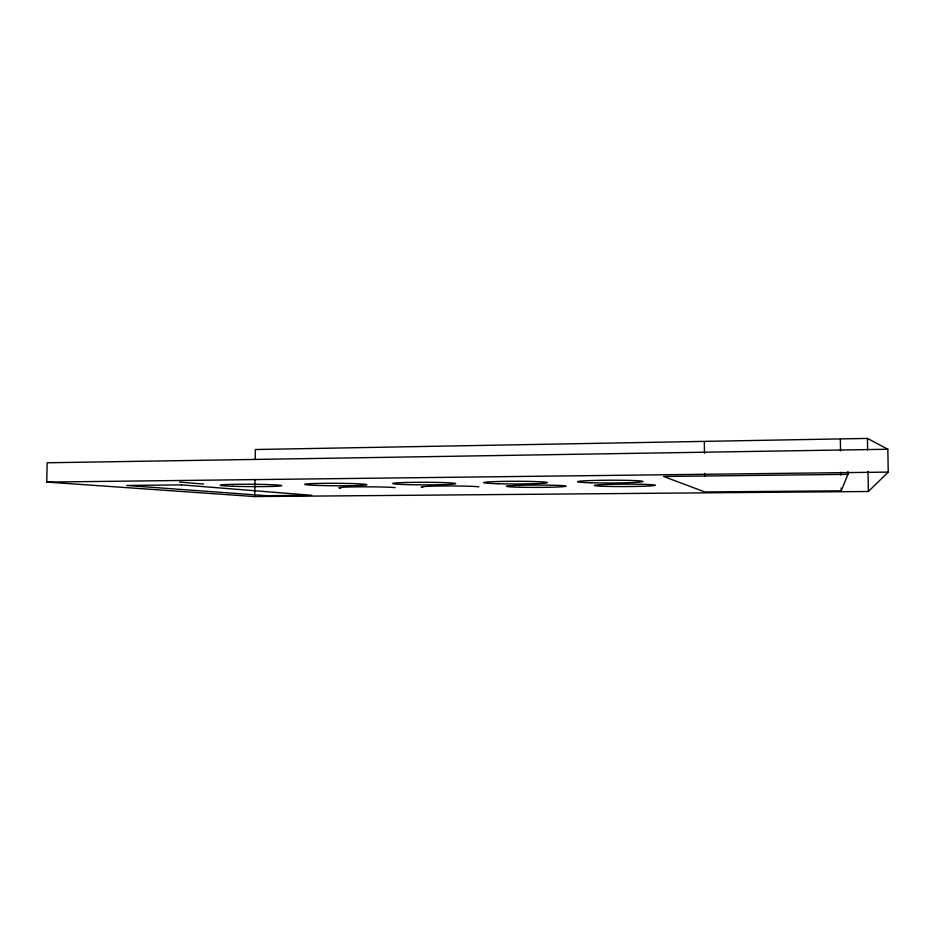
<?xml version="1.0" encoding="UTF-8"?>
<svg xmlns="http://www.w3.org/2000/svg" width="935" height="935" viewBox="0 0 935 935"><rect width="100%" height="100%" fill="white"/><g stroke="black" fill="none" stroke-linecap="round" stroke-linejoin="round"><path stroke-width="1.4" d="M255.197 459.506L255.313 449.525L867.435 438.421L887.818 449.256L888.25 472.105L868.381 491.494L254.764 496.578L254.963 479.468M254.764 496.578L46.75 482.074L47.171 462.778L887.818 449.256M847.951 474.349L663.605 476.476L704.85 491.962L841.196 490.817L847.951 474.349L847.905 471.52M46.75 482.074L888.25 472.105M179.45 482.051L203.643 484.085M867.435 438.421L867.633 449.887M868.019 471.415L868.381 491.494M840.343 439.438L840.53 450.857M840.892 472.257L840.939 475.109M841.149 487.953L841.196 490.817M704.347 441.893L704.464 453.335M704.663 473.367L704.698 476.231M340.866 488.187A28.891 1.075 0.2 0 1 357.883 486.843A28.891 1.075 0.2 0 1 395.143 487.649M422.725 487.38A29.254 1.122 0.1 0 1 442.372 485.99A29.254 1.122 0.1 0 1 478.849 486.831M181.507 484.879L126.657 485.475L266.639 495.679L311.659 495.293L181.507 484.879M519.731 487.217A29.756 1.157 -0.1 0 0 565.967 486.27A29.756 1.157 -0.1 0 0 523.144 485.207A29.756 1.157 -0.1 0 0 519.731 487.217M606.336 486.375A30.411 1.192 -0.2 0 0 655.096 485.405A30.411 1.192 -0.2 0 0 613.465 484.295A30.411 1.192 -0.2 0 0 606.336 486.375M232.78 486.247A30.773 1.18 0.4 0 0 281.505 485.779A30.773 1.18 0.4 0 0 238.46 484.26A30.773 1.18 0.4 0 0 232.78 486.247M316.1 485.37A30.995 1.227 0.3 0 0 366.508 484.879A30.995 1.227 0.3 0 0 325.286 483.313A30.995 1.227 0.3 0 0 316.1 485.37M402.401 484.459A31.369 1.286 0.1 0 0 454.574 483.956A31.369 1.286 0.1 0 0 415.35 482.32A31.369 1.286 0.1 0 0 402.401 484.459M498.156 483.734A31.895 1.332 0 0 0 547.372 482.659A31.895 1.332 0 0 0 501.02 481.432A31.895 1.332 0 0 0 498.156 483.734M590.628 482.776A32.62 1.379 -0.2 0 0 642.731 481.654A32.62 1.379 -0.2 0 0 597.745 480.368A32.62 1.379 -0.2 0 0 590.628 482.776"/></g></svg>
